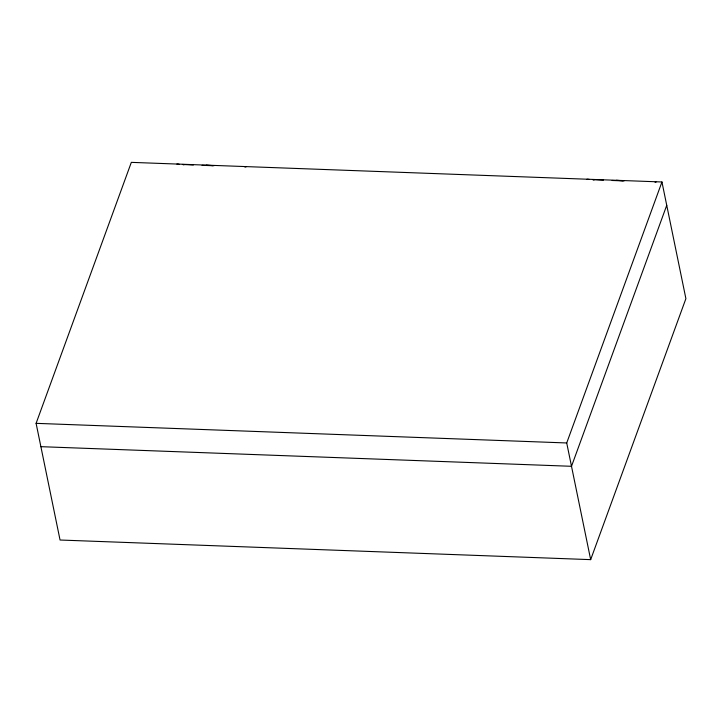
<?xml version="1.0" encoding="UTF-8"?>
<svg xmlns="http://www.w3.org/2000/svg" width="722" height="722" viewBox="0 0 722 722"><rect width="100%" height="100%" fill="white"/><g stroke="black" fill="none" stroke-linecap="round" stroke-linejoin="round"><path stroke-width="1.08" d="M36.1 423.345L131.332 162.36L661.948 181.98L685.9 298.655L590.668 559.64L60.052 540.02L36.1 423.345L566.716 442.965L661.948 181.98M666.74 205.319L571.508 466.295L40.892 446.674M193.352 164.995L182.413 164.463M202.061 165.32L212.945 165.717M603.439 180.157L592.509 179.625M612.148 180.482L623.032 180.879M616.38 180.301L624.106 180.879M586.986 179.209L589.197 179.381M206.293 165.13L214.019 165.717M176.899 164.047L179.101 164.21M566.716 442.965L590.668 559.64M655.062 182.287A13.79 3.881 -87.9 0 1 656.081 182.106M593.331 180.004A13.79 3.881 -87.9 0 1 594.35 179.823M183.244 164.842A13.79 3.881 -87.9 0 1 184.254 164.661M244.975 167.125A13.79 3.881 -87.9 0 1 245.994 166.944"/></g></svg>
